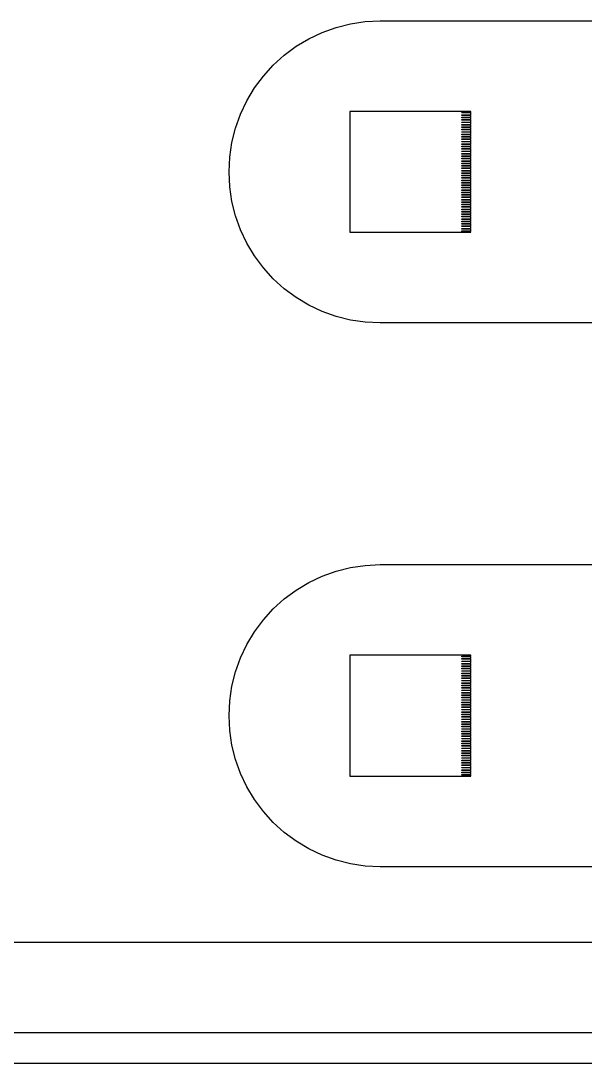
# Model space of a CAD drawing. Extents: x -16 to 132, y -40 to 113.
# Drawn here: x 53.74 to 63.29, y -1.28 to 16.36 of the extents above; entities that cross this region are included whole.
import ezdxf

# ---------------------------------------------------------------- set-up
doc = ezdxf.new("R2010")
doc.units = 0

msp = doc.modelspace()

# ---------------------------------------------------------------- linework, layer by layer
for p, q in [((58.8438, 16.167), (59.08, 16.2515)), ((59.08, 16.2515), (59.3233, 16.3125)), ((59.3233, 16.3125), (59.5715, 16.3493)), ((59.5715, 16.3493), (59.8221, 16.3616)), ((59.8221, 16.3616), (64.2704, 16.3616)), ((58.4018, 15.9307), (58.617, 16.0597)), ((58.617, 16.0597), (58.8438, 16.167)), ((58.2003, 15.7813), (58.4018, 15.9307)), ((58.0144, 15.6128), (58.2003, 15.7813)), ((57.8459, 15.4269), (58.0144, 15.6128)), ((57.6965, 15.2254), (57.8459, 15.4269)), ((57.5675, 15.0102), (57.6965, 15.2254)), ((57.4602, 14.7834), (57.5675, 15.0102)), ((61.356, 14.8277), (59.3108, 14.8277)), ((59.3108, 14.8277), (59.3108, 12.7825)), ((61.356, 14.8123), (61.356, 14.8277)), ((57.3757, 14.5472), (57.4602, 14.7834)), ((61.2026, 14.8021), (61.2026, 14.8123)), ((61.2026, 14.8123), (61.356, 14.8123)), ((61.356, 14.8021), (61.2026, 14.8021)), ((61.2026, 14.7612), (61.2026, 14.7714)), ((61.2026, 14.7714), (61.356, 14.7714)), ((61.356, 14.7612), (61.2026, 14.7612)), ((61.2026, 14.7203), (61.2026, 14.7305)), ((61.2026, 14.7305), (61.356, 14.7305)), ((61.356, 14.7203), (61.2026, 14.7203)), ((61.2026, 14.6794), (61.2026, 14.6896)), ((61.2026, 14.6896), (61.356, 14.6896)), ((61.356, 14.6794), (61.2026, 14.6794)), ((61.2026, 14.6385), (61.2026, 14.6487)), ((61.2026, 14.6487), (61.356, 14.6487)), ((61.356, 14.7714), (61.356, 14.8021)), ((61.356, 14.7305), (61.356, 14.7612)), ((61.356, 14.6896), (61.356, 14.7203)), ((61.356, 14.6487), (61.356, 14.6794)), ((57.3147, 14.3038), (57.3757, 14.5472)), ((61.356, 14.6385), (61.2026, 14.6385)), ((61.2026, 14.5976), (61.2026, 14.6078)), ((61.2026, 14.6078), (61.356, 14.6078)), ((61.356, 14.5976), (61.2026, 14.5976)), ((61.2026, 14.5567), (61.2026, 14.5669)), ((61.2026, 14.5669), (61.356, 14.5669)), ((61.356, 14.5567), (61.2026, 14.5567)), ((61.2026, 14.5158), (61.2026, 14.526)), ((61.2026, 14.526), (61.356, 14.526)), ((61.356, 14.5158), (61.2026, 14.5158)), ((61.2026, 14.4749), (61.2026, 14.4851)), ((61.2026, 14.4851), (61.356, 14.4851)), ((61.356, 14.4749), (61.2026, 14.4749)), ((61.356, 14.6078), (61.356, 14.6385)), ((61.356, 14.5669), (61.356, 14.5976)), ((61.356, 14.526), (61.356, 14.5567)), ((61.356, 14.4851), (61.356, 14.5158)), ((61.356, 14.4442), (61.356, 14.4749)), ((57.2779, 14.0557), (57.3147, 14.3038)), ((61.2026, 14.434), (61.2026, 14.4442)), ((61.2026, 14.4442), (61.356, 14.4442)), ((61.356, 14.434), (61.2026, 14.434)), ((61.2026, 14.3931), (61.2026, 14.4033)), ((61.2026, 14.4033), (61.356, 14.4033)), ((61.356, 14.3931), (61.2026, 14.3931)), ((61.2026, 14.3522), (61.2026, 14.3624)), ((61.2026, 14.3624), (61.356, 14.3624)), ((61.356, 14.3522), (61.2026, 14.3522)), ((61.2026, 14.3113), (61.2026, 14.3215)), ((61.2026, 14.3215), (61.356, 14.3215)), ((61.356, 14.3113), (61.2026, 14.3113)), ((61.356, 14.4033), (61.356, 14.434)), ((61.356, 14.3624), (61.356, 14.3931)), ((61.356, 14.3215), (61.356, 14.3522)), ((61.356, 14.2806), (61.356, 14.3113)), ((61.2026, 14.2704), (61.2026, 14.2806)), ((61.2026, 14.2806), (61.356, 14.2806)), ((61.356, 14.2704), (61.2026, 14.2704)), ((61.2026, 14.2295), (61.2026, 14.2397)), ((61.2026, 14.2397), (61.356, 14.2397)), ((61.356, 14.2295), (61.2026, 14.2295)), ((61.2026, 14.1886), (61.2026, 14.1988)), ((61.2026, 14.1988), (61.356, 14.1988)), ((61.356, 14.1886), (61.2026, 14.1886)), ((61.2026, 14.1477), (61.2026, 14.1579)), ((61.2026, 14.1579), (61.356, 14.1579)), ((61.356, 14.1477), (61.2026, 14.1477)), ((61.2026, 14.1068), (61.2026, 14.117)), ((61.2026, 14.117), (61.356, 14.117)), ((61.356, 14.2397), (61.356, 14.2704)), ((61.356, 14.1988), (61.356, 14.2295)), ((61.356, 14.1579), (61.356, 14.1886)), ((61.356, 14.117), (61.356, 14.1477)), ((57.2656, 13.8051), (57.2779, 14.0557)), ((61.356, 14.1068), (61.2026, 14.1068)), ((61.2026, 14.0658), (61.2026, 14.0761)), ((61.2026, 14.0761), (61.356, 14.0761)), ((61.356, 14.0658), (61.2026, 14.0658)), ((61.2026, 14.0249), (61.2026, 14.0352)), ((61.2026, 14.0352), (61.356, 14.0352)), ((61.356, 14.0249), (61.2026, 14.0249)), ((61.2026, 13.984), (61.2026, 13.9943)), ((61.2026, 13.9943), (61.356, 13.9943)), ((61.356, 13.984), (61.2026, 13.984)), ((61.2026, 13.9431), (61.2026, 13.9534)), ((61.2026, 13.9534), (61.356, 13.9534)), ((61.356, 13.9431), (61.2026, 13.9431)), ((61.356, 14.0761), (61.356, 14.1068)), ((61.356, 14.0352), (61.356, 14.0658)), ((61.356, 13.9943), (61.356, 14.0249)), ((61.356, 13.9534), (61.356, 13.984)), ((61.356, 13.9125), (61.356, 13.9431)), ((57.2779, 13.5545), (57.2656, 13.8051)), ((61.2026, 13.9022), (61.2026, 13.9125)), ((61.2026, 13.9125), (61.356, 13.9125)), ((61.356, 13.9022), (61.2026, 13.9022)), ((61.2026, 13.8613), (61.2026, 13.8716)), ((61.2026, 13.8716), (61.356, 13.8716)), ((61.356, 13.8613), (61.2026, 13.8613)), ((61.2026, 13.8204), (61.2026, 13.8307)), ((61.2026, 13.8307), (61.356, 13.8307)), ((61.356, 13.8204), (61.2026, 13.8204)), ((61.2026, 13.7795), (61.2026, 13.7897)), ((61.2026, 13.7897), (61.356, 13.7897)), ((61.356, 13.7795), (61.2026, 13.7795)), ((61.356, 13.8716), (61.356, 13.9022)), ((61.356, 13.8307), (61.356, 13.8613)), ((61.356, 13.7897), (61.356, 13.8204)), ((61.356, 13.7489), (61.356, 13.7795)), ((61.2026, 13.7386), (61.2026, 13.7489)), ((61.2026, 13.7489), (61.356, 13.7489)), ((61.356, 13.7386), (61.2026, 13.7386)), ((61.2026, 13.6977), (61.2026, 13.708)), ((61.2026, 13.708), (61.356, 13.708)), ((61.356, 13.6977), (61.2026, 13.6977)), ((61.2026, 13.6568), (61.2026, 13.6671)), ((61.2026, 13.6671), (61.356, 13.6671)), ((61.356, 13.6568), (61.2026, 13.6568)), ((61.2026, 13.6159), (61.2026, 13.6261)), ((61.2026, 13.6261), (61.356, 13.6261)), ((61.356, 13.6159), (61.2026, 13.6159)), ((61.2026, 13.575), (61.2026, 13.5852)), ((61.2026, 13.5852), (61.356, 13.5852)), ((61.356, 13.708), (61.356, 13.7386)), ((61.356, 13.6671), (61.356, 13.6977)), ((61.356, 13.6261), (61.356, 13.6568)), ((61.356, 13.5852), (61.356, 13.6159)), ((57.3147, 13.3064), (57.2779, 13.5545)), ((61.356, 13.575), (61.2026, 13.575)), ((61.2026, 13.5341), (61.2026, 13.5443)), ((61.2026, 13.5443), (61.356, 13.5443)), ((61.356, 13.5341), (61.2026, 13.5341)), ((61.2026, 13.4932), (61.2026, 13.5034)), ((61.2026, 13.5034), (61.356, 13.5034)), ((61.356, 13.4932), (61.2026, 13.4932)), ((61.2026, 13.4523), (61.2026, 13.4625)), ((61.2026, 13.4625), (61.356, 13.4625)), ((61.356, 13.4523), (61.2026, 13.4523)), ((61.2026, 13.4114), (61.2026, 13.4216)), ((61.2026, 13.4216), (61.356, 13.4216)), ((61.356, 13.4114), (61.2026, 13.4114)), ((61.356, 13.5443), (61.356, 13.575)), ((61.356, 13.5034), (61.356, 13.5341)), ((61.356, 13.4625), (61.356, 13.4932)), ((61.356, 13.4216), (61.356, 13.4523)), ((61.356, 13.3807), (61.356, 13.4114)), ((57.3757, 13.063), (57.3147, 13.3064)), ((61.2026, 13.3705), (61.2026, 13.3807)), ((61.2026, 13.3807), (61.356, 13.3807)), ((61.356, 13.3705), (61.2026, 13.3705)), ((61.2026, 13.3296), (61.2026, 13.3398)), ((61.2026, 13.3398), (61.356, 13.3398)), ((61.356, 13.3296), (61.2026, 13.3296)), ((61.2026, 13.2887), (61.2026, 13.2989)), ((61.2026, 13.2989), (61.356, 13.2989)), ((61.356, 13.2887), (61.2026, 13.2887)), ((61.2026, 13.2478), (61.2026, 13.258)), ((61.2026, 13.258), (61.356, 13.258)), ((61.356, 13.2478), (61.2026, 13.2478)), ((61.356, 13.3398), (61.356, 13.3705)), ((61.356, 13.2989), (61.356, 13.3296)), ((61.356, 13.258), (61.356, 13.2887)), ((61.356, 13.2171), (61.356, 13.2478)), ((57.4602, 12.8268), (57.3757, 13.063)), ((61.2026, 13.2069), (61.2026, 13.2171)), ((61.2026, 13.2171), (61.356, 13.2171)), ((61.356, 13.2069), (61.2026, 13.2069)), ((61.2026, 13.166), (61.2026, 13.1762)), ((61.2026, 13.1762), (61.356, 13.1762)), ((61.356, 13.166), (61.2026, 13.166)), ((61.2026, 13.1251), (61.2026, 13.1353)), ((61.2026, 13.1353), (61.356, 13.1353)), ((61.356, 13.1251), (61.2026, 13.1251)), ((61.2026, 13.0842), (61.2026, 13.0944)), ((61.2026, 13.0944), (61.356, 13.0944)), ((61.356, 13.0842), (61.2026, 13.0842)), ((61.2026, 13.0433), (61.2026, 13.0535)), ((61.2026, 13.0535), (61.356, 13.0535)), ((61.356, 13.1762), (61.356, 13.2069)), ((61.356, 13.1353), (61.356, 13.166)), ((61.356, 13.0944), (61.356, 13.1251)), ((61.356, 13.0535), (61.356, 13.0842)), ((61.356, 13.0433), (61.2026, 13.0433)), ((61.2026, 13.0024), (61.2026, 13.0126)), ((61.2026, 13.0126), (61.356, 13.0126)), ((61.356, 13.0024), (61.2026, 13.0024)), ((61.2026, 12.9615), (61.2026, 12.9717)), ((61.2026, 12.9717), (61.356, 12.9717)), ((61.356, 12.9615), (61.2026, 12.9615)), ((61.2026, 12.9205), (61.2026, 12.9308)), ((61.2026, 12.9308), (61.356, 12.9308)), ((61.356, 12.9205), (61.2026, 12.9205)), ((61.2026, 12.8796), (61.2026, 12.8899)), ((61.2026, 12.8899), (61.356, 12.8899)), ((61.356, 12.8796), (61.2026, 12.8796)), ((61.356, 13.0126), (61.356, 13.0433)), ((61.356, 12.9717), (61.356, 13.0024)), ((61.356, 12.9308), (61.356, 12.9615)), ((61.356, 12.8899), (61.356, 12.9205)), ((61.356, 12.849), (61.356, 12.8796)), ((57.5675, 12.6), (57.4602, 12.8268)), ((59.3108, 12.7825), (61.356, 12.7825)), ((61.2026, 12.8387), (61.2026, 12.849)), ((61.2026, 12.849), (61.356, 12.849)), ((61.356, 12.8387), (61.2026, 12.8387)), ((61.2026, 12.7979), (61.2026, 12.8081)), ((61.2026, 12.8081), (61.356, 12.8081)), ((61.356, 12.7979), (61.2026, 12.7979)), ((61.356, 12.8081), (61.356, 12.8387)), ((61.356, 12.7825), (61.356, 12.7979)), ((57.6965, 12.3848), (57.5675, 12.6)), ((57.8459, 12.1833), (57.6965, 12.3848)), ((58.0144, 11.9974), (57.8459, 12.1833)), ((58.2003, 11.8289), (58.0144, 11.9974)), ((58.4018, 11.6795), (58.2003, 11.8289)), ((58.617, 11.5505), (58.4018, 11.6795)), ((58.8438, 11.4432), (58.617, 11.5505)), ((59.08, 11.3587), (58.8438, 11.4432)), ((59.3233, 11.2977), (59.08, 11.3587)), ((59.5715, 11.2609), (59.3233, 11.2977)), ((59.8221, 11.2486), (59.5715, 11.2609)), ((64.2704, 11.2486), (59.8221, 11.2486)), ((59.08, 7.04811), (59.3233, 7.10905)), ((59.3233, 7.10905), (59.5715, 7.14587)), ((59.5715, 7.14587), (59.8221, 7.15819)), ((59.8221, 7.15819), (64.2704, 7.15819)), ((58.617, 6.85631), (58.8438, 6.96358)), ((58.8438, 6.96358), (59.08, 7.04811)), ((58.2003, 6.5779), (58.4018, 6.72733)), ((58.4018, 6.72733), (58.617, 6.85631)), ((58.0144, 6.40941), (58.2003, 6.5779)), ((57.8459, 6.22351), (58.0144, 6.40941)), ((57.6965, 6.022), (57.8459, 6.22351)), ((57.5675, 5.80681), (57.6965, 6.022)), ((57.4602, 5.58), (57.5675, 5.80681)), ((57.3757, 5.3438), (57.4602, 5.58)), ((61.356, 5.6243), (59.3108, 5.6243)), ((59.3108, 5.6243), (59.3108, 3.57909)), ((61.2026, 5.59872), (61.2026, 5.60893)), ((61.2026, 5.60893), (61.356, 5.60893)), ((61.356, 5.59872), (61.2026, 5.59872)), ((61.2026, 5.55782), (61.2026, 5.56804)), ((61.2026, 5.56804), (61.356, 5.56804)), ((61.356, 5.55782), (61.2026, 5.55782)), ((61.2026, 5.51691), (61.2026, 5.52715)), ((61.2026, 5.52715), (61.356, 5.52715)), ((61.356, 5.51691), (61.2026, 5.51691)), ((61.2026, 5.47601), (61.2026, 5.48624)), ((61.2026, 5.48624), (61.356, 5.48624)), ((61.356, 5.47601), (61.2026, 5.47601)), ((61.356, 5.60893), (61.356, 5.6243)), ((61.356, 5.56804), (61.356, 5.59872)), ((61.356, 5.52715), (61.356, 5.55782)), ((61.356, 5.48624), (61.356, 5.51691)), ((61.356, 5.44533), (61.356, 5.47601)), ((57.3147, 5.10043), (57.3757, 5.3438)), ((61.2026, 5.4351), (61.2026, 5.44533)), ((61.2026, 5.44533), (61.356, 5.44533)), ((61.356, 5.4351), (61.2026, 5.4351)), ((61.2026, 5.3942), (61.2026, 5.40442)), ((61.2026, 5.40442), (61.356, 5.40442)), ((61.356, 5.3942), (61.2026, 5.3942)), ((61.2026, 5.35329), (61.2026, 5.36353)), ((61.2026, 5.36353), (61.356, 5.36353)), ((61.356, 5.35329), (61.2026, 5.35329)), ((61.2026, 5.31239), (61.2026, 5.32262)), ((61.2026, 5.32262), (61.356, 5.32262)), ((61.356, 5.31239), (61.2026, 5.31239)), ((61.356, 5.40442), (61.356, 5.4351)), ((61.356, 5.36353), (61.356, 5.3942)), ((61.356, 5.32262), (61.356, 5.35329)), ((61.356, 5.28171), (61.356, 5.31239)), ((61.2026, 5.2715), (61.2026, 5.28171)), ((61.2026, 5.28171), (61.356, 5.28171)), ((61.356, 5.2715), (61.2026, 5.2715)), ((61.2026, 5.23058), (61.2026, 5.24081)), ((61.2026, 5.24081), (61.356, 5.24081)), ((61.356, 5.23058), (61.2026, 5.23058)), ((61.2026, 5.18968), (61.2026, 5.19991)), ((61.2026, 5.19991), (61.356, 5.19991)), ((61.356, 5.18968), (61.2026, 5.18968)), ((61.2026, 5.14877), (61.2026, 5.15901)), ((61.2026, 5.15901), (61.356, 5.15901)), ((61.356, 5.14877), (61.2026, 5.14877)), ((61.2026, 5.10788), (61.2026, 5.11809)), ((61.2026, 5.11809), (61.356, 5.11809)), ((61.356, 5.24081), (61.356, 5.2715)), ((61.356, 5.19991), (61.356, 5.23058)), ((61.356, 5.15901), (61.356, 5.18968)), ((61.356, 5.11809), (61.356, 5.14877)), ((57.2779, 4.85226), (57.3147, 5.10043)), ((61.356, 5.10788), (61.2026, 5.10788)), ((61.2026, 5.06696), (61.2026, 5.07719)), ((61.2026, 5.07719), (61.356, 5.07719)), ((61.356, 5.06696), (61.2026, 5.06696)), ((61.2026, 5.02606), (61.2026, 5.03629)), ((61.2026, 5.03629), (61.356, 5.03629)), ((61.356, 5.02606), (61.2026, 5.02606)), ((61.2026, 4.98517), (61.2026, 4.99539)), ((61.2026, 4.99539), (61.356, 4.99539)), ((61.356, 4.98517), (61.2026, 4.98517)), ((61.2026, 4.94426), (61.2026, 4.95447)), ((61.2026, 4.95447), (61.356, 4.95447)), ((61.356, 4.94426), (61.2026, 4.94426)), ((61.356, 5.07719), (61.356, 5.10788)), ((61.356, 5.03629), (61.356, 5.06696)), ((61.356, 4.99539), (61.356, 5.02606)), ((61.356, 4.95447), (61.356, 4.98517)), ((61.356, 4.91357), (61.356, 4.94426)), ((57.2656, 4.6017), (57.2779, 4.85226)), ((61.2026, 4.90335), (61.2026, 4.91357)), ((61.2026, 4.91357), (61.356, 4.91357)), ((61.356, 4.90335), (61.2026, 4.90335)), ((61.2026, 4.86244), (61.2026, 4.87268)), ((61.2026, 4.87268), (61.356, 4.87268)), ((61.356, 4.86244), (61.2026, 4.86244)), ((61.2026, 4.82155), (61.2026, 4.83177)), ((61.2026, 4.83177), (61.356, 4.83177)), ((61.356, 4.82155), (61.2026, 4.82155)), ((61.2026, 4.78064), (61.2026, 4.79088)), ((61.2026, 4.79088), (61.356, 4.79088)), ((61.356, 4.78064), (61.2026, 4.78064)), ((61.356, 4.87268), (61.356, 4.90335)), ((61.356, 4.83177), (61.356, 4.86244)), ((61.356, 4.79088), (61.356, 4.82155)), ((61.356, 4.74995), (61.356, 4.78064)), ((57.2779, 4.35112), (57.2656, 4.6017)), ((61.2026, 4.73973), (61.2026, 4.74995)), ((61.2026, 4.74995), (61.356, 4.74995)), ((61.356, 4.73973), (61.2026, 4.73973)), ((61.2026, 4.69882), (61.2026, 4.70906)), ((61.2026, 4.70906), (61.356, 4.70906)), ((61.356, 4.69882), (61.2026, 4.69882)), ((61.2026, 4.65793), (61.2026, 4.66815)), ((61.2026, 4.66815), (61.356, 4.66815)), ((61.356, 4.65793), (61.2026, 4.65793)), ((61.2026, 4.61703), (61.2026, 4.62726)), ((61.2026, 4.62726), (61.356, 4.62726)), ((61.356, 4.61703), (61.2026, 4.61703)), ((61.356, 4.70906), (61.356, 4.73973)), ((61.356, 4.66815), (61.356, 4.69882)), ((61.356, 4.62726), (61.356, 4.65793)), ((61.356, 4.58635), (61.356, 4.61703)), ((61.2026, 4.57613), (61.2026, 4.58635)), ((61.2026, 4.58635), (61.356, 4.58635)), ((61.356, 4.57613), (61.2026, 4.57613)), ((61.2026, 4.53523), (61.2026, 4.54546)), ((61.2026, 4.54546), (61.356, 4.54546)), ((61.356, 4.53523), (61.2026, 4.53523)), ((61.2026, 4.49432), (61.2026, 4.50456)), ((61.2026, 4.50456), (61.356, 4.50456)), ((61.356, 4.49432), (61.2026, 4.49432)), ((61.2026, 4.45343), (61.2026, 4.46365)), ((61.2026, 4.46365), (61.356, 4.46365)), ((61.356, 4.45343), (61.2026, 4.45343)), ((61.2026, 4.41252), (61.2026, 4.42274)), ((61.2026, 4.42274), (61.356, 4.42274)), ((61.356, 4.41252), (61.2026, 4.41252)), ((61.356, 4.54546), (61.356, 4.57613)), ((61.356, 4.50456), (61.356, 4.53523)), ((61.356, 4.46365), (61.356, 4.49432)), ((61.356, 4.42274), (61.356, 4.45343)), ((61.356, 4.38184), (61.356, 4.41252)), ((57.3147, 4.10295), (57.2779, 4.35112)), ((61.2026, 4.37161), (61.2026, 4.38184)), ((61.2026, 4.38184), (61.356, 4.38184)), ((61.356, 4.37161), (61.2026, 4.37161)), ((61.2026, 4.3307), (61.2026, 4.34094)), ((61.2026, 4.34094), (61.356, 4.34094)), ((61.356, 4.3307), (61.2026, 4.3307)), ((61.2026, 4.28981), (61.2026, 4.30003)), ((61.2026, 4.30003), (61.356, 4.30003)), ((61.356, 4.28981), (61.2026, 4.28981)), ((61.2026, 4.24892), (61.2026, 4.25912)), ((61.2026, 4.25912), (61.356, 4.25912)), ((61.356, 4.24892), (61.2026, 4.24892)), ((61.356, 4.34094), (61.356, 4.37161)), ((61.356, 4.30003), (61.356, 4.3307)), ((61.356, 4.25912), (61.356, 4.28981)), ((61.356, 4.21822), (61.356, 4.24892)), ((57.3757, 3.85959), (57.3147, 4.10295)), ((61.2026, 4.20799), (61.2026, 4.21822)), ((61.2026, 4.21822), (61.356, 4.21822)), ((61.356, 4.20799), (61.2026, 4.20799)), ((61.2026, 4.1671), (61.2026, 4.17732)), ((61.2026, 4.17732), (61.356, 4.17732)), ((61.356, 4.1671), (61.2026, 4.1671)), ((61.2026, 4.12619), (61.2026, 4.13643)), ((61.2026, 4.13643), (61.356, 4.13643)), ((61.356, 4.12619), (61.2026, 4.12619)), ((61.2026, 4.0853), (61.2026, 4.0955)), ((61.2026, 4.0955), (61.356, 4.0955)), ((61.356, 4.0853), (61.2026, 4.0853)), ((61.356, 4.17732), (61.356, 4.20799)), ((61.356, 4.13643), (61.356, 4.1671)), ((61.356, 4.0955), (61.356, 4.12619)), ((61.356, 4.05461), (61.356, 4.0853)), ((61.2026, 4.04437), (61.2026, 4.05461)), ((61.2026, 4.05461), (61.356, 4.05461)), ((61.356, 4.04437), (61.2026, 4.04437)), ((61.2026, 4.00348), (61.2026, 4.0137)), ((61.2026, 4.0137), (61.356, 4.0137)), ((61.356, 4.00348), (61.2026, 4.00348)), ((61.2026, 3.96257), (61.2026, 3.97281)), ((61.2026, 3.97281), (61.356, 3.97281)), ((61.356, 3.96257), (61.2026, 3.96257)), ((61.2026, 3.92168), (61.2026, 3.93188)), ((61.2026, 3.93188), (61.356, 3.93188)), ((61.356, 3.92168), (61.2026, 3.92168)), ((61.2026, 3.88077), (61.2026, 3.89099)), ((61.2026, 3.89099), (61.356, 3.89099)), ((61.356, 3.88077), (61.2026, 3.88077)), ((61.356, 4.0137), (61.356, 4.04437)), ((61.356, 3.97281), (61.356, 4.00348)), ((61.356, 3.93188), (61.356, 3.96257)), ((61.356, 3.89099), (61.356, 3.92168)), ((61.356, 3.8501), (61.356, 3.88077)), ((57.4602, 3.62338), (57.3757, 3.85959)), ((61.2026, 3.83986), (61.2026, 3.8501)), ((61.2026, 3.8501), (61.356, 3.8501)), ((61.356, 3.83986), (61.2026, 3.83986)), ((61.2026, 3.79897), (61.2026, 3.80919)), ((61.2026, 3.80919), (61.356, 3.80919)), ((61.356, 3.79897), (61.2026, 3.79897)), ((61.2026, 3.75806), (61.2026, 3.76828)), ((61.2026, 3.76828), (61.356, 3.76828)), ((61.356, 3.75806), (61.2026, 3.75806)), ((61.2026, 3.71715), (61.2026, 3.72737)), ((61.2026, 3.72737), (61.356, 3.72737)), ((61.356, 3.71715), (61.2026, 3.71715)), ((61.356, 3.80919), (61.356, 3.83986)), ((61.356, 3.76828), (61.356, 3.79897)), ((61.356, 3.72737), (61.356, 3.75806)), ((61.356, 3.68648), (61.356, 3.71715)), ((57.5675, 3.39658), (57.4602, 3.62338)), ((59.3108, 3.57909), (61.356, 3.57909)), ((61.2026, 3.67624), (61.2026, 3.68648)), ((61.2026, 3.68648), (61.356, 3.68648)), ((61.356, 3.67624), (61.2026, 3.67624)), ((61.2026, 3.63535), (61.2026, 3.64557)), ((61.2026, 3.64557), (61.356, 3.64557)), ((61.356, 3.63535), (61.2026, 3.63535)), ((61.2026, 3.59445), (61.2026, 3.60466)), ((61.2026, 3.60466), (61.356, 3.60466)), ((61.356, 3.59445), (61.2026, 3.59445)), ((61.356, 3.64557), (61.356, 3.67624)), ((61.356, 3.60466), (61.356, 3.63535)), ((61.356, 3.57909), (61.356, 3.59445)), ((57.6965, 3.18138), (57.5675, 3.39658)), ((57.8459, 2.97989), (57.6965, 3.18138)), ((58.0144, 2.79398), (57.8459, 2.97989)), ((58.2003, 2.62549), (58.0144, 2.79398)), ((58.4018, 2.47606), (58.2003, 2.62549)), ((58.617, 2.34708), (58.4018, 2.47606)), ((58.8438, 2.23981), (58.617, 2.34708)), ((59.08, 2.15527), (58.8438, 2.23981)), ((59.3233, 2.09433), (59.08, 2.15527)), ((59.5715, 2.05751), (59.3233, 2.09433)), ((59.8221, 2.0452), (59.5715, 2.05751)), ((64.2704, 2.0452), (59.8221, 2.0452)), ((0.76694, 0.76694), (109.674, 0.76694)), ((111.208, -0.76694), (-0.76694, -0.76694)), ((-1.27824, -1.27824), (111.719, -1.27824))]:
    msp.add_line(p, q)

doc.saveas('drawing.dxf')
